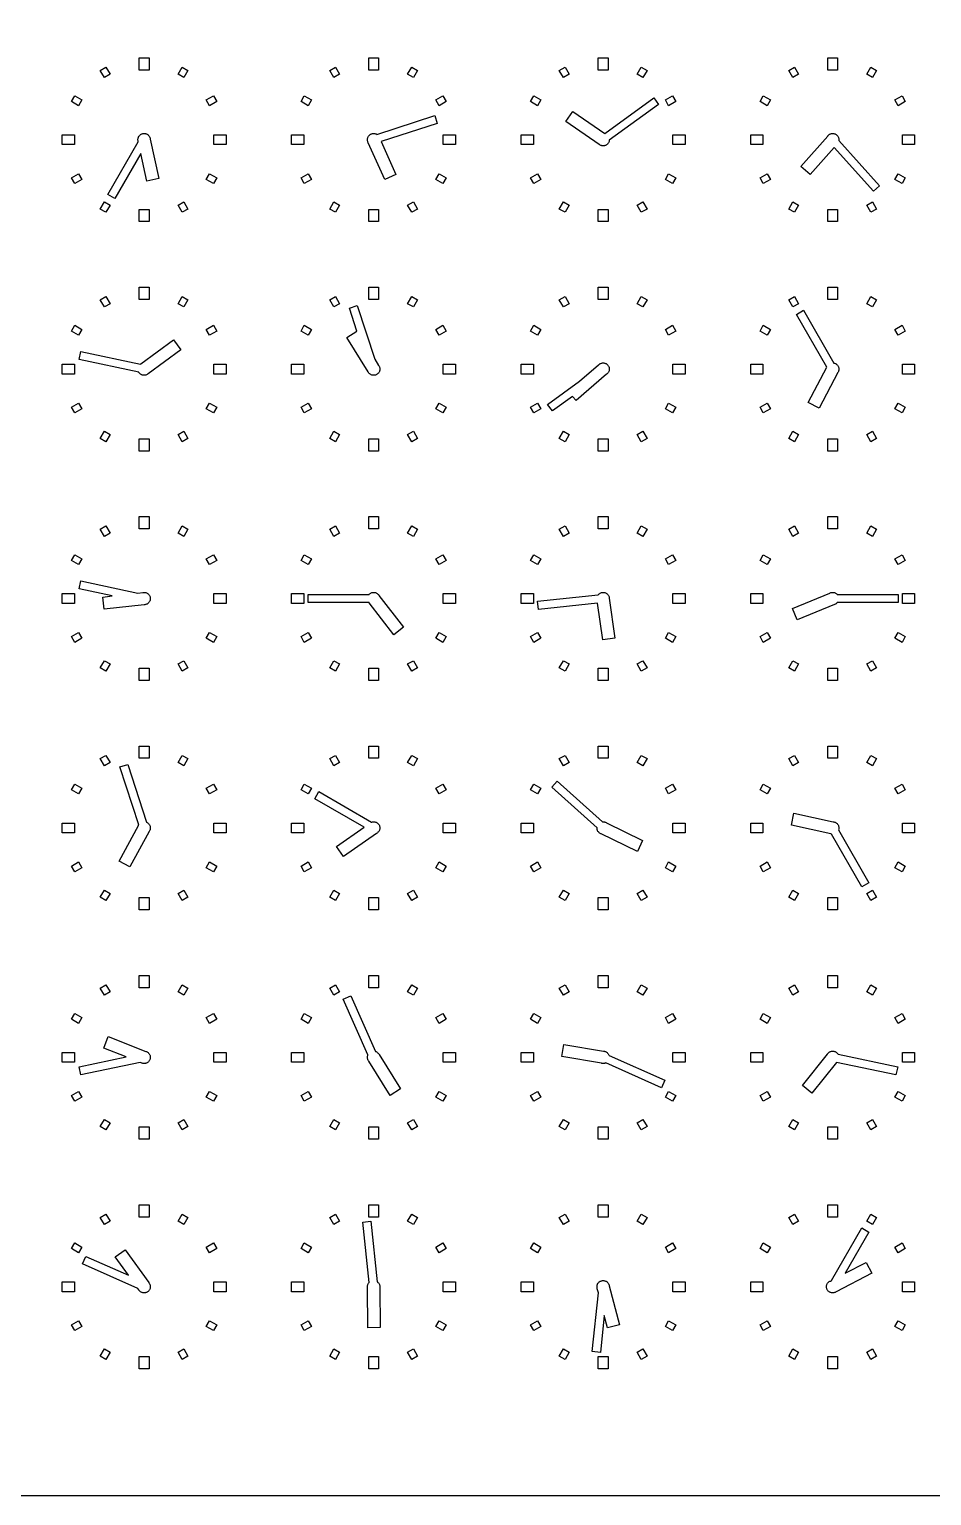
# Model space of a CAD drawing. Header units: millimetres. Extents: x -8 to 856, y -8 to 688.
# Drawn here: x 648 to 758.1, y -7.5 to 171.5 of the extents above; entities that cross this region are included whole.
import ezdxf

# ---------------------------------------------------------------- set-up
doc = ezdxf.new("R2010")
doc.units = ezdxf.units.MM

msp = doc.modelspace()

# ---------------------------------------------------------------- linework, layer by layer
for points in [[(-7.5, -7.5), (-7.5, 687.5), (855.5, 687.5), (855.5, -7.5)], [(657.85, 165.99), (657.15, 165.59), (656.65, 166.46), (657.35, 166.86), (657.85, 165.99)], [(662.6, 166.5), (661.4, 166.5), (661.4, 168), (662.6, 168), (662.6, 166.5)], [(666.85, 165.59), (666.15, 165.99), (666.65, 166.86), (667.35, 166.46), (666.85, 165.59)], [(685.85, 165.99), (685.15, 165.59), (684.65, 166.46), (685.35, 166.86), (685.85, 165.99)], [(690.6, 166.5), (689.4, 166.5), (689.4, 168), (690.6, 168), (690.6, 166.5)], [(694.85, 165.59), (694.15, 165.99), (694.65, 166.86), (695.35, 166.46), (694.85, 165.59)], [(713.85, 165.99), (713.15, 165.59), (712.65, 166.46), (713.35, 166.86), (713.85, 165.99)], [(718.6, 166.5), (717.4, 166.5), (717.4, 168), (718.6, 168), (718.6, 166.5)], [(722.85, 165.59), (722.15, 165.99), (722.65, 166.86), (723.35, 166.46), (722.85, 165.59)], [(741.85, 165.99), (741.15, 165.59), (740.65, 166.46), (741.35, 166.86), (741.85, 165.99)], [(746.6, 166.5), (745.4, 166.5), (745.4, 168), (746.6, 168), (746.6, 166.5)], [(750.85, 165.59), (750.15, 165.99), (750.65, 166.86), (751.35, 166.46), (750.85, 165.59)], [(654.41, 162.85), (654.01, 162.15), (653.14, 162.65), (653.54, 163.35), (654.41, 162.85)], [(669.99, 162.15), (669.59, 162.85), (670.46, 163.35), (670.86, 162.65), (669.99, 162.15)], [(682.41, 162.85), (682.01, 162.15), (681.14, 162.65), (681.54, 163.35), (682.41, 162.85)], [(697.99, 162.15), (697.59, 162.85), (698.46, 163.35), (698.86, 162.65), (697.99, 162.15)], [(710.41, 162.85), (710.01, 162.15), (709.14, 162.65), (709.54, 163.35), (710.41, 162.85)], [(718.7, 157.71), (718.67, 157.64), (718.63, 157.58), (718.58, 157.52), (718.53, 157.47), (718.48, 157.42), (718.42, 157.37), (718.36, 157.33), (718.29, 157.3), (718.22, 157.28), (718.15, 157.26), (718.07, 157.25), (718, 157.25), (717.93, 157.25), (717.85, 157.26), (717.78, 157.28), (717.71, 157.3), (717.64, 157.33), (717.58, 157.37), (717.52, 157.42), (717.51, 157.43), (713.45, 160.21), (714.3, 161.45), (718.21, 158.77), (724.18, 163.11), (724.77, 162.3), (718.75, 157.93), (718.75, 157.93), (718.74, 157.85), (718.72, 157.78), (718.7, 157.71)], [(725.99, 162.15), (725.59, 162.85), (726.46, 163.35), (726.86, 162.65), (725.99, 162.15)], [(738.41, 162.85), (738.01, 162.15), (737.14, 162.65), (737.54, 163.35), (738.41, 162.85)], [(753.99, 162.15), (753.59, 162.85), (754.46, 163.35), (754.86, 162.65), (753.99, 162.15)], [(689.33, 157.64), (689.3, 157.71), (689.28, 157.78), (689.26, 157.85), (689.25, 157.93), (689.25, 158), (689.25, 158.07), (689.26, 158.15), (689.28, 158.22), (689.3, 158.29), (689.33, 158.36), (689.37, 158.42), (689.42, 158.48), (689.47, 158.53), (689.52, 158.58), (689.58, 158.63), (689.64, 158.67), (689.71, 158.7), (689.78, 158.72), (689.85, 158.74), (689.93, 158.75), (690, 158.75), (690.07, 158.75), (690.15, 158.74), (690.22, 158.72), (690.29, 158.7), (690.36, 158.67), (690.38, 158.65), (697.45, 160.95), (697.76, 160), (690.92, 157.77), (692.72, 153.74), (691.35, 153.13), (689.35, 157.62), (689.33, 157.64)], [(653.5, 158.6), (653.5, 157.4), (652, 157.4), (652, 158.6), (653.5, 158.6)], [(661.28, 157.76), (661.28, 157.78), (661.26, 157.85), (661.25, 157.93), (661.25, 158), (661.25, 158.07), (661.26, 158.15), (661.28, 158.22), (661.3, 158.29), (661.33, 158.36), (661.37, 158.42), (661.42, 158.48), (661.47, 158.53), (661.52, 158.58), (661.58, 158.63), (661.64, 158.67), (661.71, 158.7), (661.78, 158.72), (661.85, 158.74), (661.93, 158.75), (662, 158.75), (662.07, 158.75), (662.15, 158.74), (662.22, 158.72), (662.29, 158.7), (662.36, 158.67), (662.42, 158.63), (662.48, 158.58), (662.53, 158.53), (662.58, 158.48), (662.63, 158.42), (662.67, 158.36), (662.7, 158.29), (662.72, 158.22), (662.74, 158.15), (662.75, 158.08), (663.81, 153.28), (662.35, 152.96), (661.61, 156.32), (658.43, 150.82), (657.57, 151.32), (661.28, 157.76)], [(670.5, 157.4), (670.5, 158.6), (672, 158.6), (672, 157.4), (670.5, 157.4)], [(681.5, 158.6), (681.5, 157.4), (680, 157.4), (680, 158.6), (681.5, 158.6)], [(698.5, 157.4), (698.5, 158.6), (700, 158.6), (700, 157.4), (698.5, 157.4)], [(709.5, 158.6), (709.5, 157.4), (708, 157.4), (708, 158.6), (709.5, 158.6)], [(726.5, 157.4), (726.5, 158.6), (728, 158.6), (728, 157.4), (726.5, 157.4)], [(737.5, 158.6), (737.5, 157.4), (736, 157.4), (736, 158.6), (737.5, 158.6)], [(745.39, 158.44), (745.42, 158.48), (745.47, 158.53), (745.52, 158.58), (745.58, 158.63), (745.64, 158.67), (745.71, 158.7), (745.78, 158.72), (745.85, 158.74), (745.93, 158.75), (746, 158.75), (746.07, 158.75), (746.15, 158.74), (746.22, 158.72), (746.29, 158.7), (746.36, 158.67), (746.42, 158.63), (746.48, 158.58), (746.53, 158.53), (746.58, 158.48), (746.63, 158.42), (746.67, 158.36), (746.7, 158.29), (746.72, 158.22), (746.74, 158.15), (746.75, 158.07), (746.75, 158), (746.75, 157.93), (746.75, 157.91), (751.72, 152.39), (750.98, 151.72), (746.17, 157.06), (743.25, 153.76), (742.13, 154.75), (745.39, 158.44)], [(754.5, 157.4), (754.5, 158.6), (756, 158.6), (756, 157.4), (754.5, 157.4)], [(654.01, 153.85), (654.41, 153.15), (653.54, 152.65), (653.14, 153.35), (654.01, 153.85)], [(669.59, 153.15), (669.99, 153.85), (670.86, 153.35), (670.46, 152.65), (669.59, 153.15)], [(682.01, 153.85), (682.41, 153.15), (681.54, 152.65), (681.14, 153.35), (682.01, 153.85)], [(697.59, 153.15), (697.99, 153.85), (698.86, 153.35), (698.46, 152.65), (697.59, 153.15)], [(710.01, 153.85), (710.41, 153.15), (709.54, 152.65), (709.14, 153.35), (710.01, 153.85)], [(725.59, 153.15), (725.99, 153.85), (726.86, 153.35), (726.46, 152.65), (725.59, 153.15)], [(738.01, 153.85), (738.41, 153.15), (737.54, 152.65), (737.14, 153.35), (738.01, 153.85)], [(753.59, 153.15), (753.99, 153.85), (754.86, 153.35), (754.46, 152.65), (753.59, 153.15)], [(656.65, 149.54), (657.15, 150.41), (657.85, 150.01), (657.35, 149.14), (656.65, 149.54)], [(666.15, 150.01), (666.85, 150.41), (667.35, 149.54), (666.65, 149.14), (666.15, 150.01)], [(685.15, 150.41), (685.85, 150.01), (685.35, 149.14), (684.65, 149.54), (685.15, 150.41)], [(694.15, 150.01), (694.85, 150.41), (695.35, 149.54), (694.65, 149.14), (694.15, 150.01)], [(712.65, 149.54), (713.15, 150.41), (713.85, 150.01), (713.35, 149.14), (712.65, 149.54)], [(722.15, 150.01), (722.85, 150.41), (723.35, 149.54), (722.65, 149.14), (722.15, 150.01)], [(740.65, 149.54), (741.15, 150.41), (741.85, 150.01), (741.35, 149.14), (740.65, 149.54)], [(750.15, 150.01), (750.85, 150.41), (751.35, 149.54), (750.65, 149.14), (750.15, 150.01)], [(661.4, 149.5), (662.6, 149.5), (662.6, 148), (661.4, 148), (661.4, 149.5)], [(689.4, 148), (689.4, 149.5), (690.6, 149.5), (690.6, 148), (689.4, 148)], [(717.4, 149.5), (718.6, 149.5), (718.6, 148), (717.4, 148), (717.4, 149.5)], [(745.4, 149.5), (746.6, 149.5), (746.6, 148), (745.4, 148), (745.4, 149.5)], [(662.6, 138.5), (661.4, 138.5), (661.4, 140), (662.6, 140), (662.6, 138.5)], [(690.6, 138.5), (689.4, 138.5), (689.4, 140), (690.6, 140), (690.6, 138.5)], [(718.6, 138.5), (717.4, 138.5), (717.4, 140), (718.6, 140), (718.6, 138.5)], [(746.6, 138.5), (745.4, 138.5), (745.4, 140), (746.6, 140), (746.6, 138.5)], [(657.85, 137.99), (657.15, 137.59), (656.65, 138.46), (657.35, 138.86), (657.85, 137.99)], [(666.85, 137.59), (666.15, 137.99), (666.65, 138.86), (667.35, 138.46), (666.85, 137.59)], [(685.85, 137.99), (685.15, 137.59), (684.65, 138.46), (685.35, 138.86), (685.85, 137.99)], [(694.85, 137.59), (694.15, 137.99), (694.65, 138.86), (695.35, 138.46), (694.85, 137.59)], [(713.85, 137.99), (713.15, 137.59), (712.65, 138.46), (713.35, 138.86), (713.85, 137.99)], [(722.85, 137.59), (722.15, 137.99), (722.65, 138.86), (723.35, 138.46), (722.85, 137.59)], [(741.85, 137.99), (741.15, 137.59), (740.65, 138.46), (741.35, 138.86), (741.85, 137.99)], [(750.85, 137.59), (750.15, 137.99), (750.65, 138.86), (751.35, 138.46), (750.85, 137.59)], [(690.7, 129.71), (690.67, 129.64), (690.63, 129.58), (690.58, 129.52), (690.53, 129.47), (690.48, 129.42), (690.42, 129.37), (690.36, 129.33), (690.29, 129.3), (690.22, 129.28), (690.15, 129.26), (690.07, 129.25), (690, 129.25), (689.93, 129.25), (689.85, 129.26), (689.78, 129.28), (689.71, 129.3), (689.64, 129.33), (689.58, 129.37), (689.52, 129.42), (689.47, 129.47), (689.42, 129.52), (689.37, 129.58), (689.33, 129.64), (689.32, 129.68), (686.75, 133.87), (687.97, 134.62), (687.05, 137.45), (688, 137.76), (690.13, 131.23), (690.6, 130.46), (690.63, 130.42), (690.67, 130.36), (690.7, 130.29), (690.72, 130.22), (690.74, 130.15), (690.75, 130.07), (690.75, 130), (690.75, 129.93), (690.74, 129.85), (690.72, 129.78), (690.7, 129.71)], [(745.28, 130.24), (741.57, 136.68), (742.43, 137.18), (746.15, 130.74), (746.22, 130.72), (746.29, 130.7), (746.36, 130.67), (746.42, 130.63), (746.48, 130.58), (746.53, 130.53), (746.58, 130.48), (746.63, 130.42), (746.67, 130.36), (746.7, 130.29), (746.72, 130.22), (746.74, 130.15), (746.75, 130.07), (746.75, 130), (746.75, 129.93), (746.74, 129.85), (746.72, 129.78), (746.7, 129.71), (746.67, 129.64), (746.63, 129.58), (746.63, 129.58), (744.36, 125.22), (743.03, 125.91), (745.28, 130.24)], [(654.41, 134.85), (654.01, 134.15), (653.14, 134.65), (653.54, 135.35), (654.41, 134.85)], [(669.99, 134.15), (669.59, 134.85), (670.46, 135.35), (670.86, 134.65), (669.99, 134.15)], [(682.41, 134.85), (682.01, 134.15), (681.14, 134.65), (681.54, 135.35), (682.41, 134.85)], [(697.99, 134.15), (697.59, 134.85), (698.46, 135.35), (698.86, 134.65), (697.99, 134.15)], [(710.41, 134.85), (710.01, 134.15), (709.14, 134.65), (709.54, 135.35), (710.41, 134.85)], [(725.99, 134.15), (725.59, 134.85), (726.46, 135.35), (726.86, 134.65), (725.99, 134.15)], [(738.41, 134.85), (738.01, 134.15), (737.14, 134.65), (737.54, 135.35), (738.41, 134.85)], [(753.99, 134.15), (753.59, 134.85), (754.46, 135.35), (754.86, 134.65), (753.99, 134.15)], [(662.48, 129.42), (662.42, 129.37), (662.36, 129.33), (662.29, 129.3), (662.22, 129.28), (662.15, 129.26), (662.07, 129.25), (662, 129.25), (661.93, 129.25), (661.85, 129.26), (661.78, 129.28), (661.71, 129.3), (661.64, 129.33), (661.58, 129.37), (661.52, 129.42), (661.47, 129.47), (661.42, 129.52), (661.37, 129.58), (661.34, 129.63), (654.07, 131.17), (654.28, 132.15), (661.55, 130.61), (661.58, 130.63), (661.62, 130.65), (665.57, 133.58), (666.47, 132.37), (662.51, 129.44), (662.48, 129.42)], [(715.11, 128.52), (717.45, 130.52), (717.47, 130.53), (717.52, 130.58), (717.58, 130.63), (717.64, 130.67), (717.71, 130.7), (717.78, 130.72), (717.85, 130.74), (717.93, 130.75), (718, 130.75), (718.07, 130.75), (718.15, 130.74), (718.22, 130.72), (718.29, 130.7), (718.36, 130.67), (718.42, 130.63), (718.48, 130.58), (718.53, 130.53), (718.58, 130.48), (718.63, 130.42), (718.67, 130.36), (718.7, 130.29), (718.72, 130.22), (718.74, 130.15), (718.75, 130.07), (718.75, 130), (718.75, 129.93), (718.74, 129.85), (718.72, 129.78), (718.7, 129.71), (718.67, 129.64), (718.63, 129.58), (718.58, 129.52), (718.53, 129.47), (718.48, 129.42), (718.42, 129.37), (714.69, 126.18), (714.27, 126.67), (711.82, 124.89), (711.23, 125.7), (715.11, 128.52)], [(653.5, 130.6), (653.5, 129.4), (652, 129.4), (652, 130.6), (653.5, 130.6)], [(670.5, 129.4), (670.5, 130.6), (672, 130.6), (672, 129.4), (670.5, 129.4)], [(681.5, 130.6), (681.5, 129.4), (680, 129.4), (680, 130.6), (681.5, 130.6)], [(698.5, 129.4), (698.5, 130.6), (700, 130.6), (700, 129.4), (698.5, 129.4)], [(709.5, 130.6), (709.5, 129.4), (708, 129.4), (708, 130.6), (709.5, 130.6)], [(726.5, 129.4), (726.5, 130.6), (728, 130.6), (728, 129.4), (726.5, 129.4)], [(737.5, 130.6), (737.5, 129.4), (736, 129.4), (736, 130.6), (737.5, 130.6)], [(754.5, 129.4), (754.5, 130.6), (756, 130.6), (756, 129.4), (754.5, 129.4)], [(654.01, 125.85), (654.41, 125.15), (653.54, 124.65), (653.14, 125.35), (654.01, 125.85)], [(669.59, 125.15), (669.99, 125.85), (670.86, 125.35), (670.46, 124.65), (669.59, 125.15)], [(682.01, 125.85), (682.41, 125.15), (681.54, 124.65), (681.14, 125.35), (682.01, 125.85)], [(697.59, 125.15), (697.99, 125.85), (698.86, 125.35), (698.46, 124.65), (697.59, 125.15)], [(710.01, 125.85), (710.41, 125.15), (709.54, 124.65), (709.14, 125.35), (710.01, 125.85)], [(725.59, 125.15), (725.99, 125.85), (726.86, 125.35), (726.46, 124.65), (725.59, 125.15)], [(738.01, 125.85), (738.41, 125.15), (737.54, 124.65), (737.14, 125.35), (738.01, 125.85)], [(753.59, 125.15), (753.99, 125.85), (754.86, 125.35), (754.46, 124.65), (753.59, 125.15)], [(656.65, 121.54), (657.15, 122.41), (657.85, 122.01), (657.35, 121.14), (656.65, 121.54)], [(666.15, 122.01), (666.85, 122.41), (667.35, 121.54), (666.65, 121.14), (666.15, 122.01)], [(684.65, 121.54), (685.15, 122.41), (685.85, 122.01), (685.35, 121.14), (684.65, 121.54)], [(694.15, 122.01), (694.85, 122.41), (695.35, 121.54), (694.65, 121.14), (694.15, 122.01)], [(712.65, 121.54), (713.15, 122.41), (713.85, 122.01), (713.35, 121.14), (712.65, 121.54)], [(722.15, 122.01), (722.85, 122.41), (723.35, 121.54), (722.65, 121.14), (722.15, 122.01)], [(740.65, 121.54), (741.15, 122.41), (741.85, 122.01), (741.35, 121.14), (740.65, 121.54)], [(750.15, 122.01), (750.85, 122.41), (751.35, 121.54), (750.65, 121.14), (750.15, 122.01)], [(661.4, 121.5), (662.6, 121.5), (662.6, 120), (661.4, 120), (661.4, 121.5)], [(689.4, 121.5), (690.6, 121.5), (690.6, 120), (689.4, 120), (689.4, 121.5)], [(717.4, 121.5), (718.6, 121.5), (718.6, 120), (717.4, 120), (717.4, 121.5)], [(745.4, 121.5), (746.6, 121.5), (746.6, 120), (745.4, 120), (745.4, 121.5)], [(662.6, 110.5), (661.4, 110.5), (661.4, 112), (662.6, 112), (662.6, 110.5)], [(690.6, 110.5), (689.4, 110.5), (689.4, 112), (690.6, 112), (690.6, 110.5)], [(718.6, 110.5), (717.4, 110.5), (717.4, 112), (718.6, 112), (718.6, 110.5)], [(746.6, 110.5), (745.4, 110.5), (745.4, 112), (746.6, 112), (746.6, 110.5)], [(657.85, 109.99), (657.15, 109.59), (656.65, 110.46), (657.35, 110.86), (657.85, 109.99)], [(666.85, 109.59), (666.15, 109.99), (666.65, 110.86), (667.35, 110.46), (666.85, 109.59)], [(685.85, 109.99), (685.15, 109.59), (684.65, 110.46), (685.35, 110.86), (685.85, 109.99)], [(694.85, 109.59), (694.15, 109.99), (694.65, 110.86), (695.35, 110.46), (694.85, 109.59)], [(713.85, 109.99), (713.15, 109.59), (712.65, 110.46), (713.35, 110.86), (713.85, 109.99)], [(722.85, 109.59), (722.15, 109.99), (722.65, 110.86), (723.35, 110.46), (722.85, 109.59)], [(741.85, 109.99), (741.15, 109.59), (740.65, 110.46), (741.35, 110.86), (741.85, 109.99)], [(750.85, 109.59), (750.15, 109.99), (750.65, 110.86), (751.35, 110.46), (750.85, 109.59)], [(654.41, 106.85), (654.01, 106.15), (653.14, 106.65), (653.54, 107.35), (654.41, 106.85)], [(669.99, 106.15), (669.59, 106.85), (670.46, 107.35), (670.86, 106.65), (669.99, 106.15)], [(682.41, 106.85), (682.01, 106.15), (681.14, 106.65), (681.54, 107.35), (682.41, 106.85)], [(697.99, 106.15), (697.59, 106.85), (698.46, 107.35), (698.86, 106.65), (697.99, 106.15)], [(710.41, 106.85), (710.01, 106.15), (709.14, 106.65), (709.54, 107.35), (710.41, 106.85)], [(725.99, 106.15), (725.59, 106.85), (726.46, 107.35), (726.86, 106.65), (725.99, 106.15)], [(738.41, 106.85), (738.01, 106.15), (737.14, 106.65), (737.54, 107.35), (738.41, 106.85)], [(753.99, 106.15), (753.59, 106.85), (754.46, 107.35), (754.86, 106.65), (753.99, 106.15)], [(658.12, 102.31), (654.07, 103.17), (654.28, 104.15), (661.25, 102.67), (661.83, 102.74), (661.85, 102.74), (661.93, 102.75), (662, 102.75), (662.07, 102.75), (662.15, 102.74), (662.22, 102.72), (662.29, 102.7), (662.36, 102.67), (662.42, 102.63), (662.48, 102.58), (662.53, 102.53), (662.58, 102.48), (662.63, 102.42), (662.67, 102.36), (662.7, 102.29), (662.72, 102.22), (662.74, 102.15), (662.75, 102.07), (662.75, 102), (662.75, 101.93), (662.74, 101.85), (662.72, 101.78), (662.7, 101.71), (662.67, 101.64), (662.63, 101.58), (662.58, 101.52), (662.53, 101.47), (662.48, 101.42), (662.42, 101.37), (662.36, 101.33), (662.29, 101.3), (662.22, 101.28), (662.15, 101.26), (662.07, 101.25), (662, 101.25), (662, 101.25), (657.12, 100.69), (656.95, 102.18), (658.12, 102.31)], [(653.5, 102.6), (653.5, 101.4), (652, 101.4), (652, 102.6), (653.5, 102.6)], [(670.5, 101.4), (670.5, 102.6), (672, 102.6), (672, 101.4), (670.5, 101.4)], [(681.5, 102.6), (681.5, 101.4), (680, 101.4), (680, 102.6), (681.5, 102.6)], [(689.47, 102.53), (689.52, 102.58), (689.58, 102.63), (689.64, 102.67), (689.71, 102.7), (689.78, 102.72), (689.85, 102.74), (689.93, 102.75), (690, 102.75), (690.07, 102.75), (690.15, 102.74), (690.22, 102.72), (690.29, 102.7), (690.36, 102.67), (690.42, 102.63), (690.48, 102.58), (690.53, 102.53), (690.58, 102.48), (690.63, 102.42), (690.64, 102.39), (693.64, 98.49), (692.45, 97.58), (689.45, 101.48), (689.44, 101.5), (682, 101.5), (682, 102.5), (689.44, 102.5), (689.47, 102.53)], [(698.5, 101.4), (698.5, 102.6), (700, 102.6), (700, 101.4), (698.5, 101.4)], [(709.5, 102.6), (709.5, 101.4), (708, 101.4), (708, 102.6), (709.5, 102.6)], [(717.39, 102.44), (717.42, 102.48), (717.47, 102.53), (717.52, 102.58), (717.58, 102.63), (717.64, 102.67), (717.71, 102.7), (717.78, 102.72), (717.85, 102.74), (717.93, 102.75), (718, 102.75), (718.07, 102.75), (718.15, 102.74), (718.22, 102.72), (718.29, 102.7), (718.36, 102.67), (718.42, 102.63), (718.48, 102.58), (718.53, 102.53), (718.58, 102.48), (718.63, 102.42), (718.67, 102.36), (718.7, 102.29), (718.72, 102.22), (718.74, 102.15), (718.75, 102.07), (718.75, 102.03), (719.44, 97.15), (717.95, 96.94), (717.32, 101.43), (710.1, 100.67), (709.99, 101.66), (717.39, 102.44)], [(726.5, 101.4), (726.5, 102.6), (728, 102.6), (728, 101.4), (726.5, 101.4)], [(737.5, 102.6), (737.5, 101.4), (736, 101.4), (736, 102.6), (737.5, 102.6)], [(745.64, 102.66), (745.64, 102.67), (745.71, 102.7), (745.78, 102.72), (745.85, 102.74), (745.93, 102.75), (746, 102.75), (746.07, 102.75), (746.15, 102.74), (746.22, 102.72), (746.29, 102.7), (746.36, 102.67), (746.42, 102.63), (746.48, 102.58), (746.53, 102.53), (746.56, 102.5), (754, 102.5), (754, 101.5), (746.56, 101.5), (746.53, 101.47), (746.48, 101.42), (746.42, 101.37), (746.36, 101.33), (746.29, 101.3), (746.22, 101.28), (746.21, 101.28), (741.67, 99.39), (741.09, 100.78), (745.64, 102.66)], [(754.5, 101.4), (754.5, 102.6), (756, 102.6), (756, 101.4), (754.5, 101.4)], [(654.01, 97.85), (654.41, 97.15), (653.54, 96.65), (653.14, 97.35), (654.01, 97.85)], [(669.59, 97.15), (669.99, 97.85), (670.86, 97.35), (670.46, 96.65), (669.59, 97.15)], [(682.01, 97.85), (682.41, 97.15), (681.54, 96.65), (681.14, 97.35), (682.01, 97.85)], [(697.59, 97.15), (697.99, 97.85), (698.86, 97.35), (698.46, 96.65), (697.59, 97.15)], [(710.01, 97.85), (710.41, 97.15), (709.54, 96.65), (709.14, 97.35), (710.01, 97.85)], [(725.59, 97.15), (725.99, 97.85), (726.86, 97.35), (726.46, 96.65), (725.59, 97.15)], [(738.01, 97.85), (738.41, 97.15), (737.54, 96.65), (737.14, 97.35), (738.01, 97.85)], [(753.59, 97.15), (753.99, 97.85), (754.86, 97.35), (754.46, 96.65), (753.59, 97.15)], [(656.65, 93.54), (657.15, 94.41), (657.85, 94.01), (657.35, 93.14), (656.65, 93.54)], [(661.4, 93.5), (662.6, 93.5), (662.6, 92), (661.4, 92), (661.4, 93.5)], [(666.15, 94.01), (666.85, 94.41), (667.35, 93.54), (666.65, 93.14), (666.15, 94.01)], [(684.65, 93.54), (685.15, 94.41), (685.85, 94.01), (685.35, 93.14), (684.65, 93.54)], [(689.4, 93.5), (690.6, 93.5), (690.6, 92), (689.4, 92), (689.4, 93.5)], [(694.15, 94.01), (694.85, 94.41), (695.35, 93.54), (694.65, 93.14), (694.15, 94.01)], [(712.65, 93.54), (713.15, 94.41), (713.85, 94.01), (713.35, 93.14), (712.65, 93.54)], [(717.4, 93.5), (718.6, 93.5), (718.6, 92), (717.4, 92), (717.4, 93.5)], [(722.15, 94.01), (722.85, 94.41), (723.35, 93.54), (722.65, 93.14), (722.15, 94.01)], [(740.65, 93.54), (741.15, 94.41), (741.85, 94.01), (741.35, 93.14), (740.65, 93.54)], [(745.4, 93.5), (746.6, 93.5), (746.6, 92), (745.4, 92), (745.4, 93.5)], [(750.15, 94.01), (750.85, 94.41), (751.35, 93.54), (750.65, 93.14), (750.15, 94.01)], [(657.85, 81.99), (657.15, 81.59), (656.65, 82.46), (657.35, 82.86), (657.85, 81.99)], [(662.6, 82.5), (661.4, 82.5), (661.4, 84), (662.6, 84), (662.6, 82.5)], [(666.85, 81.59), (666.15, 81.99), (666.65, 82.86), (667.35, 82.46), (666.85, 81.59)], [(685.85, 81.99), (685.15, 81.59), (684.65, 82.46), (685.35, 82.86), (685.85, 81.99)], [(690.6, 82.5), (689.4, 82.5), (689.4, 84), (690.6, 84), (690.6, 82.5)], [(694.85, 81.59), (694.15, 81.99), (694.65, 82.86), (695.35, 82.46), (694.85, 81.59)], [(713.85, 81.99), (713.15, 81.59), (712.65, 82.46), (713.35, 82.86), (713.85, 81.99)], [(718.6, 82.5), (717.4, 82.5), (717.4, 84), (718.6, 84), (718.6, 82.5)], [(722.85, 81.59), (722.15, 81.99), (722.65, 82.86), (723.35, 82.46), (722.85, 81.59)], [(741.85, 81.99), (741.15, 81.59), (740.65, 82.46), (741.35, 82.86), (741.85, 81.99)], [(746.6, 82.5), (745.4, 82.5), (745.4, 84), (746.6, 84), (746.6, 82.5)], [(750.85, 81.59), (750.15, 81.99), (750.65, 82.86), (751.35, 82.46), (750.85, 81.59)], [(661.3, 74.28), (661.3, 74.29), (661.33, 74.36), (661.35, 74.38), (659.05, 81.45), (660, 81.76), (662.3, 74.69), (662.36, 74.67), (662.42, 74.63), (662.48, 74.58), (662.53, 74.53), (662.58, 74.48), (662.63, 74.42), (662.67, 74.36), (662.7, 74.29), (662.72, 74.22), (662.74, 74.15), (662.75, 74.07), (662.75, 74), (662.75, 73.93), (662.74, 73.85), (662.72, 73.78), (662.7, 73.71), (662.67, 73.64), (662.63, 73.58), (662.62, 73.57), (660.27, 69.25), (658.96, 69.96), (661.3, 74.28)], [(654.41, 78.85), (654.01, 78.15), (653.14, 78.65), (653.54, 79.35), (654.41, 78.85)], [(669.99, 78.15), (669.59, 78.85), (670.46, 79.35), (670.86, 78.65), (669.99, 78.15)], [(682.41, 78.85), (682.01, 78.15), (681.14, 78.65), (681.54, 79.35), (682.41, 78.85)], [(697.99, 78.15), (697.59, 78.85), (698.46, 79.35), (698.86, 78.65), (697.99, 78.15)], [(710.41, 78.85), (710.01, 78.15), (709.14, 78.65), (709.54, 79.35), (710.41, 78.85)], [(717.71, 73.3), (717.64, 73.33), (717.58, 73.37), (717.52, 73.42), (717.47, 73.47), (717.42, 73.52), (717.37, 73.58), (717.33, 73.64), (717.3, 73.71), (717.28, 73.78), (717.26, 73.85), (717.25, 73.93), (717.25, 74), (717.25, 74.01), (711.72, 78.98), (712.39, 79.72), (717.91, 74.75), (717.93, 74.75), (718, 74.75), (718.07, 74.75), (718.15, 74.74), (718.22, 74.72), (718.29, 74.7), (718.36, 74.67), (718.4, 74.64), (722.82, 72.48), (722.17, 71.13), (717.74, 73.29), (717.71, 73.3)], [(725.99, 78.15), (725.59, 78.85), (726.46, 79.35), (726.86, 78.65), (725.99, 78.15)], [(738.41, 78.85), (738.01, 78.15), (737.14, 78.65), (737.54, 79.35), (738.41, 78.85)], [(753.99, 78.15), (753.59, 78.85), (754.46, 79.35), (754.86, 78.65), (753.99, 78.15)], [(688.83, 74.1), (682.82, 77.57), (683.32, 78.43), (689.76, 74.72), (689.78, 74.72), (689.85, 74.74), (689.93, 74.75), (690, 74.75), (690.07, 74.75), (690.15, 74.74), (690.22, 74.72), (690.29, 74.7), (690.36, 74.67), (690.42, 74.63), (690.48, 74.58), (690.53, 74.53), (690.58, 74.48), (690.63, 74.42), (690.67, 74.36), (690.7, 74.29), (690.72, 74.22), (690.74, 74.15), (690.75, 74.07), (690.75, 74), (690.75, 73.93), (690.74, 73.85), (690.72, 73.78), (690.7, 73.71), (690.67, 73.64), (690.63, 73.58), (690.58, 73.52), (690.53, 73.47), (690.48, 73.42), (690.42, 73.37), (690.36, 73.34), (686.33, 70.52), (685.47, 71.75), (688.83, 74.1)], [(746.72, 73.76), (750.43, 67.32), (749.57, 66.82), (745.85, 73.26), (745.78, 73.28), (745.76, 73.29), (740.96, 74.35), (741.28, 75.81), (746.08, 74.75), (746.15, 74.74), (746.22, 74.72), (746.29, 74.7), (746.36, 74.67), (746.42, 74.63), (746.48, 74.58), (746.53, 74.53), (746.58, 74.48), (746.63, 74.42), (746.67, 74.36), (746.7, 74.29), (746.72, 74.22), (746.74, 74.15), (746.75, 74.07), (746.75, 74), (746.75, 73.93), (746.74, 73.85), (746.72, 73.78), (746.72, 73.76)], [(653.5, 74.6), (653.5, 73.4), (652, 73.4), (652, 74.6), (653.5, 74.6)], [(670.5, 73.4), (670.5, 74.6), (672, 74.6), (672, 73.4), (670.5, 73.4)], [(681.5, 74.6), (681.5, 73.4), (680, 73.4), (680, 74.6), (681.5, 74.6)], [(698.5, 73.4), (698.5, 74.6), (700, 74.6), (700, 73.4), (698.5, 73.4)], [(709.5, 74.6), (709.5, 73.4), (708, 73.4), (708, 74.6), (709.5, 74.6)], [(726.5, 73.4), (726.5, 74.6), (728, 74.6), (728, 73.4), (726.5, 73.4)], [(737.5, 74.6), (737.5, 73.4), (736, 73.4), (736, 74.6), (737.5, 74.6)], [(754.5, 73.4), (754.5, 74.6), (756, 74.6), (756, 73.4), (754.5, 73.4)], [(654.01, 69.85), (654.41, 69.15), (653.54, 68.65), (653.14, 69.35), (654.01, 69.85)], [(669.59, 69.15), (669.99, 69.85), (670.86, 69.35), (670.46, 68.65), (669.59, 69.15)], [(682.01, 69.85), (682.41, 69.15), (681.54, 68.65), (681.14, 69.35), (682.01, 69.85)], [(697.59, 69.15), (697.99, 69.85), (698.86, 69.35), (698.46, 68.65), (697.59, 69.15)], [(710.01, 69.85), (710.41, 69.15), (709.54, 68.65), (709.14, 69.35), (710.01, 69.85)], [(725.59, 69.15), (725.99, 69.85), (726.86, 69.35), (726.46, 68.65), (725.59, 69.15)], [(738.01, 69.85), (738.41, 69.15), (737.54, 68.65), (737.14, 69.35), (738.01, 69.85)], [(753.59, 69.15), (753.99, 69.85), (754.86, 69.35), (754.46, 68.65), (753.59, 69.15)], [(656.65, 65.54), (657.15, 66.41), (657.85, 66.01), (657.35, 65.14), (656.65, 65.54)], [(666.15, 66.01), (666.85, 66.41), (667.35, 65.54), (666.65, 65.14), (666.15, 66.01)], [(684.65, 65.54), (685.15, 66.41), (685.85, 66.01), (685.35, 65.14), (684.65, 65.54)], [(694.15, 66.01), (694.85, 66.41), (695.35, 65.54), (694.65, 65.14), (694.15, 66.01)], [(712.65, 65.54), (713.15, 66.41), (713.85, 66.01), (713.35, 65.14), (712.65, 65.54)], [(722.15, 66.01), (722.85, 66.41), (723.35, 65.54), (722.65, 65.14), (722.15, 66.01)], [(740.65, 65.54), (741.15, 66.41), (741.85, 66.01), (741.35, 65.14), (740.65, 65.54)], [(750.15, 66.01), (750.85, 66.41), (751.35, 65.54), (750.65, 65.14), (750.15, 66.01)], [(661.4, 65.5), (662.6, 65.5), (662.6, 64), (661.4, 64), (661.4, 65.5)], [(689.4, 65.5), (690.6, 65.5), (690.6, 64), (689.4, 64), (689.4, 65.5)], [(717.4, 65.5), (718.6, 65.5), (718.6, 64), (717.4, 64), (717.4, 65.5)], [(745.4, 65.5), (746.6, 65.5), (746.6, 64), (745.4, 64), (745.4, 65.5)], [(662.6, 54.5), (661.4, 54.5), (661.4, 56), (662.6, 56), (662.6, 54.5)], [(690.6, 54.5), (689.4, 54.5), (689.4, 56), (690.6, 56), (690.6, 54.5)], [(718.6, 54.5), (717.4, 54.5), (717.4, 56), (718.6, 56), (718.6, 54.5)], [(746.6, 54.5), (745.4, 54.5), (745.4, 56), (746.6, 56), (746.6, 54.5)], [(657.85, 53.99), (657.15, 53.59), (656.65, 54.46), (657.35, 54.86), (657.85, 53.99)], [(666.85, 53.59), (666.15, 53.99), (666.65, 54.86), (667.35, 54.46), (666.85, 53.59)], [(685.85, 53.99), (685.15, 53.59), (684.65, 54.46), (685.35, 54.86), (685.85, 53.99)], [(694.85, 53.59), (694.15, 53.99), (694.65, 54.86), (695.35, 54.46), (694.85, 53.59)], [(713.85, 53.99), (713.15, 53.59), (712.65, 54.46), (713.35, 54.86), (713.85, 53.99)], [(722.85, 53.59), (722.15, 53.99), (722.65, 54.86), (723.35, 54.46), (722.85, 53.59)], [(741.85, 53.99), (741.15, 53.59), (740.65, 54.46), (741.35, 54.86), (741.85, 53.99)], [(750.85, 53.59), (750.15, 53.99), (750.65, 54.86), (751.35, 54.46), (750.85, 53.59)], [(689.37, 45.58), (689.33, 45.64), (689.3, 45.71), (689.28, 45.78), (689.26, 45.85), (689.25, 45.93), (689.25, 46), (689.25, 46.07), (689.26, 46.15), (689.28, 46.22), (689.3, 46.29), (689.31, 46.31), (686.29, 53.1), (687.2, 53.51), (690.23, 46.72), (690.29, 46.7), (690.36, 46.67), (690.42, 46.63), (690.48, 46.58), (690.53, 46.53), (690.58, 46.48), (690.63, 46.42), (690.67, 46.36), (690.68, 46.33), (693.29, 42.16), (692.01, 41.36), (689.41, 45.53), (689.37, 45.58)], [(654.41, 50.85), (654.01, 50.15), (653.14, 50.65), (653.54, 51.35), (654.41, 50.85)], [(669.99, 50.15), (669.59, 50.85), (670.46, 51.35), (670.86, 50.65), (669.99, 50.15)], [(682.41, 50.85), (682.01, 50.15), (681.14, 50.65), (681.54, 51.35), (682.41, 50.85)], [(697.99, 50.15), (697.59, 50.85), (698.46, 51.35), (698.86, 50.65), (697.99, 50.15)], [(710.41, 50.85), (710.01, 50.15), (709.14, 50.65), (709.54, 51.35), (710.41, 50.85)], [(725.99, 50.15), (725.59, 50.85), (726.46, 51.35), (726.86, 50.65), (725.99, 50.15)], [(738.41, 50.85), (738.01, 50.15), (737.14, 50.65), (737.54, 51.35), (738.41, 50.85)], [(753.99, 50.15), (753.59, 50.85), (754.46, 51.35), (754.86, 50.65), (753.99, 50.15)], [(659.83, 46.05), (657.07, 47.13), (657.62, 48.53), (662.2, 46.73), (662.22, 46.72), (662.29, 46.7), (662.36, 46.67), (662.42, 46.63), (662.48, 46.58), (662.53, 46.53), (662.58, 46.48), (662.63, 46.42), (662.67, 46.36), (662.7, 46.29), (662.72, 46.22), (662.74, 46.15), (662.75, 46.07), (662.75, 46), (662.75, 45.93), (662.74, 45.85), (662.72, 45.78), (662.7, 45.71), (662.67, 45.64), (662.63, 45.58), (662.58, 45.52), (662.53, 45.47), (662.48, 45.42), (662.42, 45.37), (662.36, 45.33), (662.29, 45.3), (662.22, 45.28), (662.15, 45.26), (662.07, 45.25), (662, 45.24), (661.93, 45.25), (661.85, 45.26), (661.78, 45.28), (661.71, 45.3), (661.64, 45.33), (661.51, 45.39), (654.28, 43.85), (654.07, 44.83), (659.83, 46.05)], [(653.5, 46.6), (653.5, 45.4), (652, 45.4), (652, 46.6), (653.5, 46.6)], [(670.5, 45.4), (670.5, 46.6), (672, 46.6), (672, 45.4), (670.5, 45.4)], [(681.5, 46.6), (681.5, 45.4), (680, 45.4), (680, 46.6), (681.5, 46.6)], [(698.5, 45.4), (698.5, 46.6), (700, 46.6), (700, 45.4), (698.5, 45.4)], [(709.5, 46.6), (709.5, 45.4), (708, 45.4), (708, 46.6), (709.5, 46.6)], [(718.29, 45.3), (718.22, 45.28), (718.15, 45.26), (718.07, 45.25), (718, 45.24), (717.93, 45.25), (717.85, 45.26), (717.8, 45.27), (712.94, 46.09), (713.19, 47.56), (718.05, 46.75), (718.07, 46.75), (718.15, 46.74), (718.22, 46.72), (718.29, 46.7), (718.36, 46.67), (718.42, 46.63), (718.48, 46.58), (718.53, 46.53), (718.58, 46.48), (718.63, 46.42), (718.67, 46.36), (718.7, 46.29), (718.72, 46.23), (725.51, 43.2), (725.1, 42.29), (718.31, 45.31), (718.29, 45.3)], [(726.5, 45.4), (726.5, 46.6), (728, 46.6), (728, 45.4), (726.5, 45.4)], [(737.5, 46.6), (737.5, 45.4), (736, 45.4), (736, 46.6), (737.5, 46.6)], [(745.36, 46.4), (745.37, 46.42), (745.42, 46.48), (745.47, 46.53), (745.52, 46.58), (745.58, 46.63), (745.64, 46.67), (745.71, 46.7), (745.78, 46.72), (745.85, 46.74), (745.93, 46.75), (746, 46.76), (746.07, 46.75), (746.15, 46.74), (746.22, 46.72), (746.29, 46.7), (746.36, 46.67), (746.42, 46.63), (746.48, 46.58), (746.53, 46.53), (746.58, 46.48), (746.63, 46.42), (746.66, 46.37), (753.93, 44.83), (753.72, 43.85), (746.47, 45.39), (743.47, 41.62), (742.3, 42.55), (745.36, 46.4)], [(754.5, 45.4), (754.5, 46.6), (756, 46.6), (756, 45.4), (754.5, 45.4)], [(654.01, 41.85), (654.41, 41.15), (653.54, 40.65), (653.14, 41.35), (654.01, 41.85)], [(669.59, 41.15), (669.99, 41.85), (670.86, 41.35), (670.46, 40.65), (669.59, 41.15)], [(682.01, 41.85), (682.41, 41.15), (681.54, 40.65), (681.14, 41.35), (682.01, 41.85)], [(697.59, 41.15), (697.99, 41.85), (698.86, 41.35), (698.46, 40.65), (697.59, 41.15)], [(710.01, 41.85), (710.41, 41.15), (709.54, 40.65), (709.14, 41.35), (710.01, 41.85)], [(725.59, 41.15), (725.99, 41.85), (726.86, 41.35), (726.46, 40.65), (725.59, 41.15)], [(738.01, 41.85), (738.41, 41.15), (737.54, 40.65), (737.14, 41.35), (738.01, 41.85)], [(753.59, 41.15), (753.99, 41.85), (754.86, 41.35), (754.46, 40.65), (753.59, 41.15)], [(656.65, 37.54), (657.15, 38.41), (657.85, 38.01), (657.35, 37.14), (656.65, 37.54)], [(666.15, 38.01), (666.85, 38.41), (667.35, 37.54), (666.65, 37.14), (666.15, 38.01)], [(684.65, 37.54), (685.15, 38.41), (685.85, 38.01), (685.35, 37.14), (684.65, 37.54)], [(694.15, 38.01), (694.85, 38.41), (695.35, 37.54), (694.65, 37.14), (694.15, 38.01)], [(712.65, 37.54), (713.15, 38.41), (713.85, 38.01), (713.35, 37.14), (712.65, 37.54)], [(722.15, 38.01), (722.85, 38.41), (723.35, 37.54), (722.65, 37.14), (722.15, 38.01)], [(740.65, 37.54), (741.15, 38.41), (741.85, 38.01), (741.35, 37.14), (740.65, 37.54)], [(750.15, 38.01), (750.85, 38.41), (751.35, 37.54), (750.65, 37.14), (750.15, 38.01)], [(661.4, 37.5), (662.6, 37.5), (662.6, 36), (661.4, 36), (661.4, 37.5)], [(689.4, 37.5), (690.6, 37.5), (690.6, 36), (689.4, 36), (689.4, 37.5)], [(717.4, 37.5), (718.6, 37.5), (718.6, 36), (717.4, 36), (717.4, 37.5)], [(745.4, 37.5), (746.6, 37.5), (746.6, 36), (745.4, 36), (745.4, 37.5)], [(657.85, 25.99), (657.15, 25.59), (656.65, 26.46), (657.35, 26.86), (657.85, 25.99)], [(662.6, 26.5), (661.4, 26.5), (661.4, 28), (662.6, 28), (662.6, 26.5)], [(666.85, 25.59), (666.15, 25.99), (666.65, 26.86), (667.35, 26.46), (666.85, 25.59)], [(685.85, 25.99), (685.15, 25.59), (684.65, 26.46), (685.35, 26.86), (685.85, 25.99)], [(690.6, 26.5), (689.4, 26.5), (689.4, 28), (690.6, 28), (690.6, 26.5)], [(694.85, 25.59), (694.15, 25.99), (694.65, 26.86), (695.35, 26.46), (694.85, 25.59)], [(713.85, 25.99), (713.15, 25.59), (712.65, 26.46), (713.35, 26.86), (713.85, 25.99)], [(718.6, 26.5), (717.4, 26.5), (717.4, 28), (718.6, 28), (718.6, 26.5)], [(722.85, 25.59), (722.15, 25.99), (722.65, 26.86), (723.35, 26.46), (722.85, 25.59)], [(741.85, 25.99), (741.15, 25.59), (740.65, 26.46), (741.35, 26.86), (741.85, 25.99)], [(746.6, 26.5), (745.4, 26.5), (745.4, 28), (746.6, 28), (746.6, 26.5)], [(750.85, 25.59), (750.15, 25.99), (750.65, 26.86), (751.35, 26.46), (750.85, 25.59)], [(689.25, 17.93), (689.25, 18), (689.25, 18.07), (689.26, 18.15), (689.28, 18.22), (689.3, 18.29), (689.33, 18.36), (689.37, 18.42), (689.42, 18.48), (689.44, 18.51), (688.67, 25.9), (689.66, 26.01), (690.44, 18.61), (690.48, 18.58), (690.53, 18.53), (690.58, 18.48), (690.63, 18.42), (690.67, 18.36), (690.7, 18.29), (690.72, 18.22), (690.74, 18.15), (690.75, 18.07), (690.75, 18), (690.75, 17.93), (690.75, 17.92), (690.79, 13.01), (689.29, 12.99), (689.25, 17.91), (689.25, 17.93)], [(746.42, 17.37), (746.36, 17.33), (746.29, 17.3), (746.22, 17.28), (746.15, 17.26), (746.07, 17.25), (746, 17.25), (745.93, 17.25), (745.85, 17.26), (745.78, 17.28), (745.71, 17.3), (745.64, 17.33), (745.58, 17.37), (745.52, 17.42), (745.47, 17.47), (745.42, 17.52), (745.37, 17.58), (745.33, 17.64), (745.3, 17.71), (745.28, 17.78), (745.26, 17.85), (745.25, 17.93), (745.25, 18), (745.25, 18.07), (745.26, 18.15), (745.28, 18.22), (745.3, 18.29), (745.33, 18.36), (745.37, 18.42), (745.42, 18.48), (745.47, 18.53), (745.52, 18.58), (745.58, 18.63), (745.64, 18.67), (745.71, 18.7), (745.73, 18.7), (745.87, 18.78), (749.57, 25.18), (750.43, 24.68), (747.52, 19.64), (750.09, 20.97), (750.78, 19.64), (746.42, 17.37), (746.42, 17.37)], [(654.41, 22.85), (654.01, 22.15), (653.14, 22.65), (653.54, 23.35), (654.41, 22.85)], [(669.99, 22.15), (669.59, 22.85), (670.46, 23.35), (670.86, 22.65), (669.99, 22.15)], [(682.41, 22.85), (682.01, 22.15), (681.14, 22.65), (681.54, 23.35), (682.41, 22.85)], [(697.99, 22.15), (697.59, 22.85), (698.46, 23.35), (698.86, 22.65), (697.99, 22.15)], [(710.41, 22.85), (710.01, 22.15), (709.14, 22.65), (709.54, 23.35), (710.41, 22.85)], [(725.99, 22.15), (725.59, 22.85), (726.46, 23.35), (726.86, 22.65), (725.99, 22.15)], [(738.41, 22.85), (738.01, 22.15), (737.14, 22.65), (737.54, 23.35), (738.41, 22.85)], [(753.99, 22.15), (753.59, 22.85), (754.46, 23.35), (754.86, 22.65), (753.99, 22.15)], [(662.7, 17.71), (662.67, 17.64), (662.63, 17.58), (662.58, 17.52), (662.53, 17.47), (662.48, 17.42), (662.42, 17.37), (662.36, 17.33), (662.29, 17.3), (662.22, 17.28), (662.15, 17.26), (662.07, 17.25), (662, 17.25), (661.93, 17.25), (661.85, 17.26), (661.78, 17.28), (661.71, 17.3), (661.64, 17.33), (661.58, 17.37), (661.52, 17.42), (661.47, 17.47), (661.42, 17.52), (661.37, 17.58), (661.34, 17.63), (661.22, 17.8), (654.49, 20.8), (654.9, 21.71), (660.08, 19.4), (658.49, 21.64), (659.71, 22.51), (662.56, 18.5), (662.58, 18.48), (662.63, 18.42), (662.67, 18.36), (662.7, 18.29), (662.72, 18.22), (662.74, 18.15), (662.75, 18.07), (662.75, 18), (662.75, 17.93), (662.74, 17.85), (662.72, 17.78), (662.7, 17.71)], [(653.5, 18.6), (653.5, 17.4), (652, 17.4), (652, 18.6), (653.5, 18.6)], [(670.5, 17.4), (670.5, 18.6), (672, 18.6), (672, 17.4), (670.5, 17.4)], [(681.5, 18.6), (681.5, 17.4), (680, 17.4), (680, 18.6), (681.5, 18.6)], [(698.5, 17.4), (698.5, 18.6), (700, 18.6), (700, 17.4), (698.5, 17.4)], [(709.5, 18.6), (709.5, 17.4), (708, 17.4), (708, 18.6), (709.5, 18.6)], [(717.42, 17.25), (717.29, 17.74), (717.28, 17.78), (717.26, 17.85), (717.25, 17.93), (717.25, 18), (717.25, 18.07), (717.26, 18.15), (717.28, 18.22), (717.3, 18.29), (717.33, 18.36), (717.37, 18.42), (717.42, 18.48), (717.47, 18.53), (717.52, 18.58), (717.58, 18.63), (717.64, 18.67), (717.71, 18.7), (717.78, 18.72), (717.85, 18.74), (717.93, 18.75), (718, 18.75), (718.07, 18.75), (718.15, 18.74), (718.22, 18.72), (718.29, 18.7), (718.36, 18.67), (718.42, 18.63), (718.48, 18.58), (718.53, 18.53), (718.58, 18.48), (718.63, 18.42), (718.67, 18.36), (718.7, 18.29), (718.72, 18.22), (718.74, 18.15), (718.75, 18.11), (719.98, 13.35), (718.53, 12.97), (718.13, 14.49), (717.66, 9.99), (716.67, 10.1), (717.42, 17.25)], [(726.5, 17.4), (726.5, 18.6), (728, 18.6), (728, 17.4), (726.5, 17.4)], [(737.5, 18.6), (737.5, 17.4), (736, 17.4), (736, 18.6), (737.5, 18.6)], [(754.5, 17.4), (754.5, 18.6), (756, 18.6), (756, 17.4), (754.5, 17.4)], [(654.01, 13.85), (654.41, 13.15), (653.54, 12.65), (653.14, 13.35), (654.01, 13.85)], [(669.59, 13.15), (669.99, 13.85), (670.86, 13.35), (670.46, 12.65), (669.59, 13.15)], [(682.01, 13.85), (682.41, 13.15), (681.54, 12.65), (681.14, 13.35), (682.01, 13.85)], [(697.59, 13.15), (697.99, 13.85), (698.86, 13.35), (698.46, 12.65), (697.59, 13.15)], [(710.01, 13.85), (710.41, 13.15), (709.54, 12.65), (709.14, 13.35), (710.01, 13.85)], [(725.59, 13.15), (725.99, 13.85), (726.86, 13.35), (726.46, 12.65), (725.59, 13.15)], [(738.01, 13.85), (738.41, 13.15), (737.54, 12.65), (737.14, 13.35), (738.01, 13.85)], [(753.59, 13.15), (753.99, 13.85), (754.86, 13.35), (754.46, 12.65), (753.59, 13.15)], [(656.65, 9.54), (657.15, 10.41), (657.85, 10.01), (657.35, 9.14), (656.65, 9.54)], [(661.4, 9.5), (662.6, 9.5), (662.6, 8), (661.4, 8), (661.4, 9.5)], [(666.15, 10.01), (666.85, 10.41), (667.35, 9.54), (666.65, 9.14), (666.15, 10.01)], [(684.65, 9.54), (685.15, 10.41), (685.85, 10.01), (685.35, 9.14), (684.65, 9.54)], [(689.4, 9.5), (690.6, 9.5), (690.6, 8), (689.4, 8), (689.4, 9.5)], [(694.15, 10.01), (694.85, 10.41), (695.35, 9.54), (694.65, 9.14), (694.15, 10.01)], [(712.65, 9.54), (713.15, 10.41), (713.85, 10.01), (713.35, 9.14), (712.65, 9.54)], [(717.4, 9.5), (718.6, 9.5), (718.6, 8), (717.4, 8), (717.4, 9.5)], [(722.15, 10.01), (722.85, 10.41), (723.35, 9.54), (722.65, 9.14), (722.15, 10.01)], [(741.15, 10.41), (741.85, 10.01), (741.35, 9.14), (740.65, 9.54), (741.15, 10.41)], [(745.4, 8), (745.4, 9.5), (746.6, 9.5), (746.6, 8), (745.4, 8)], [(750.15, 10.01), (750.85, 10.41), (751.35, 9.54), (750.65, 9.14), (750.15, 10.01)]]:
    msp.add_lwpolyline(points, close=True)

doc.saveas('drawing.dxf')
